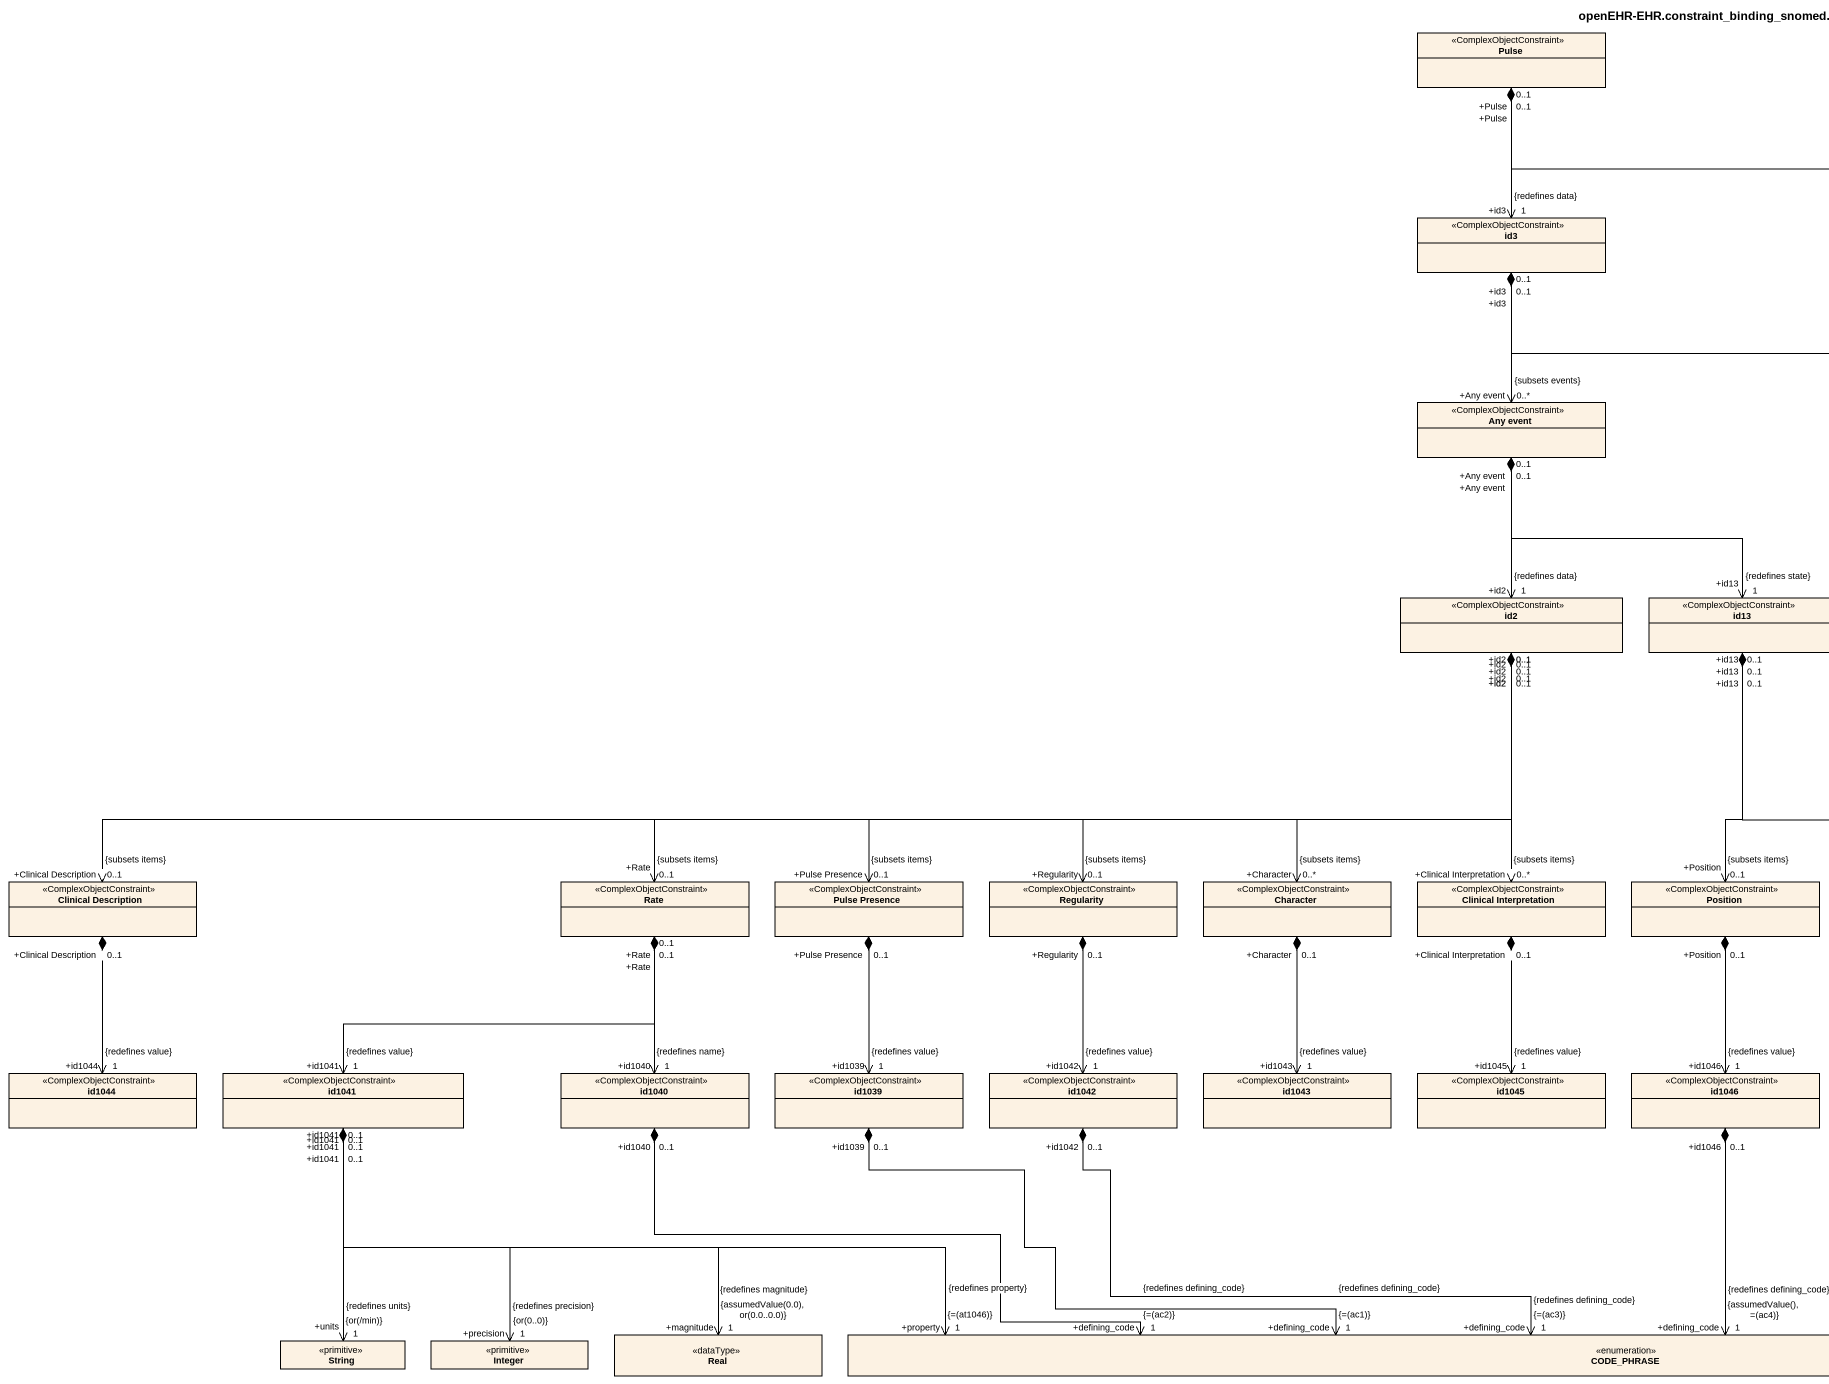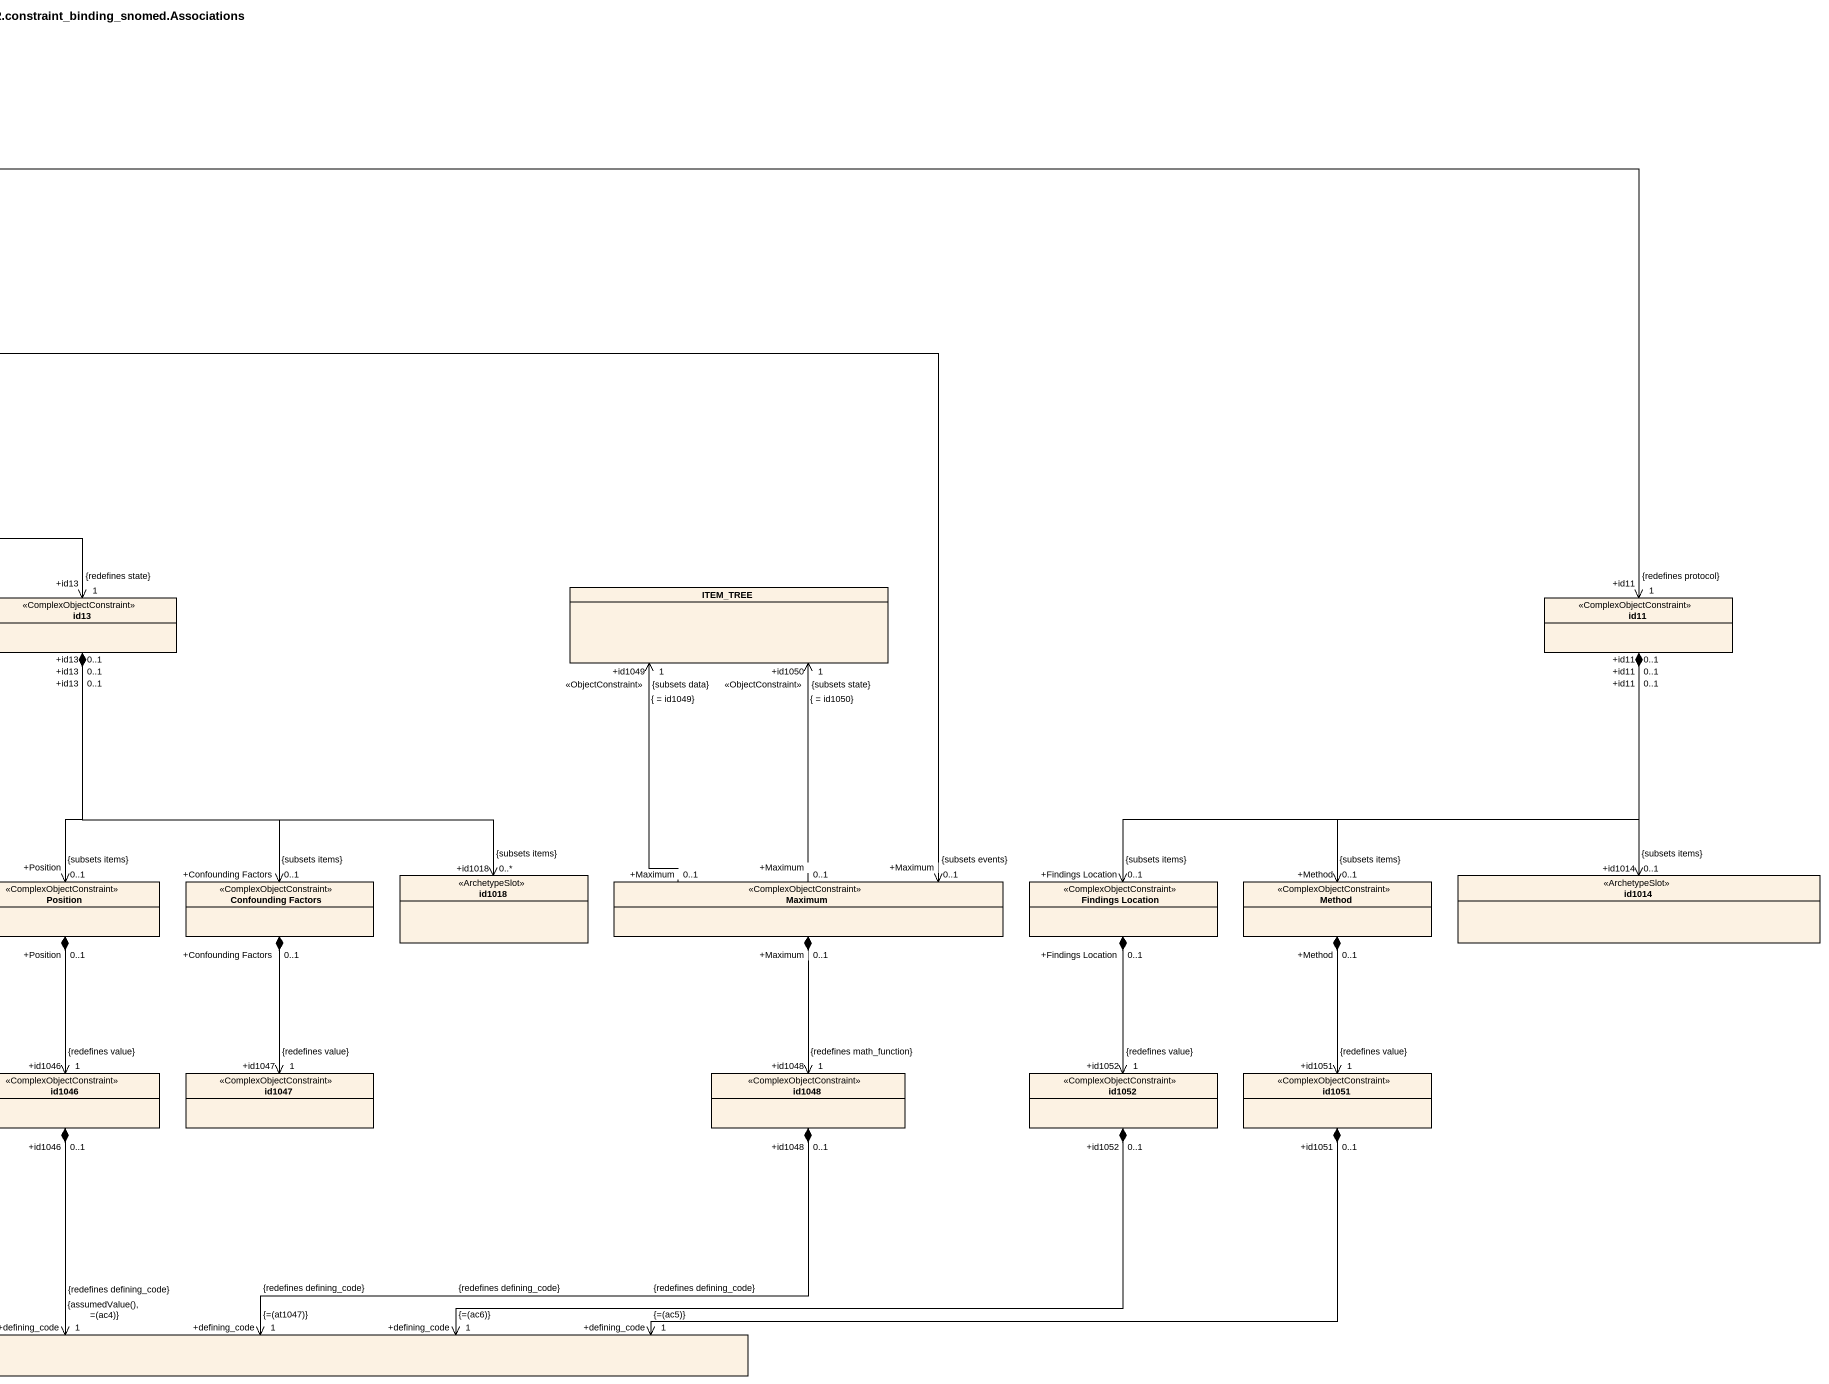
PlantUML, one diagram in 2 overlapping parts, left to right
@startuml
title openEHR-EHR.constraint_binding_snomed.Associations
hide circle
hide empty members
class Pulse <<ComplexObjectConstraint>>
class id3 <<ComplexObjectConstraint>>
class "Any event" as Any_event <<ComplexObjectConstraint>>
class id2 <<ComplexObjectConstraint>>
class id13 <<ComplexObjectConstraint>>
class ITEM_TREE
class id11 <<ComplexObjectConstraint>>
class "Clinical Description" as Clinical_Description <<ComplexObjectConstraint>>
class Rate <<ComplexObjectConstraint>>
class "Pulse Presence" as Pulse_Presence <<ComplexObjectConstraint>>
class Regularity <<ComplexObjectConstraint>>
class Character <<ComplexObjectConstraint>>
class "Clinical Interpretation" as Clinical_Interpretation <<ComplexObjectConstraint>>
class Position <<ComplexObjectConstraint>>
class "Confounding Factors" as Confounding_Factors <<ComplexObjectConstraint>>
class id1018 <<ArchetypeSlot>>
class Maximum <<ComplexObjectConstraint>>
class "Findings Location" as Findings_Location <<ComplexObjectConstraint>>
class Method <<ComplexObjectConstraint>>
class id1014 <<ArchetypeSlot>>
class id1044 <<ComplexObjectConstraint>>
class id1041 <<ComplexObjectConstraint>>
class id1040 <<ComplexObjectConstraint>>
class id1039 <<ComplexObjectConstraint>>
class id1042 <<ComplexObjectConstraint>>
class id1043 <<ComplexObjectConstraint>>
class id1045 <<ComplexObjectConstraint>>
class id1046 <<ComplexObjectConstraint>>
class id1047 <<ComplexObjectConstraint>>
class id1048 <<ComplexObjectConstraint>>
class id1052 <<ComplexObjectConstraint>>
class id1051 <<ComplexObjectConstraint>>
class String <<primitive>>
class Integer <<primitive>>
class Real <<dataType>>
enum CODE_PHRASE
Pulse "+Pulse\n0..1" *--> "+id3\n1\n{redefines data}" id3
Pulse "+Pulse\n0..1" *-right-> "+id11\n1\n{redefines protocol}" id11
id3 "+id3\n0..1" *--> "+Any event\n0..*\n{subsets events}" Any_event
id3 "+id3\n0..1" *--> "+Maximum\n0..1\n{subsets events}" Maximum
Any_event "+Any event\n0..1" *--> "+id2\n1\n{redefines data}" id2
Any_event "+Any event\n0..1" *--> "+id13\n1\n{redefines state}" id13
id2 "+id2\n0..1" *-left-> "+Clinical Description\n0..1\n{subsets items}" Clinical_Description
id2 "+id2\n0..1" *-left-> "+Rate\n0..1\n{subsets items}" Rate
id2 "+id2\n0..1" *-left-> "+Pulse Presence\n0..1\n{subsets items}" Pulse_Presence
id2 "+id2\n0..1" *--> "+Regularity\n0..1\n{subsets items}" Regularity
id2 "+id2\n0..1" *--> "+Character\n0..*\n{subsets items}" Character
id2 "+id2\n0..1" *--> "+Clinical Interpretation\n0..*\n{subsets items}" Clinical_Interpretation
id13 "+id13\n0..1" *--> "+Position\n0..1\n{subsets items}" Position
id13 "+id13\n0..1" *--> "+Confounding Factors\n0..1\n{subsets items}" Confounding_Factors
id13 "+id13\n0..1" *--> "+id1018\n0..*\n{subsets items}" id1018
id11 "+id11\n0..1" *-left-> "+Findings Location\n0..1\n{subsets items}" Findings_Location
id11 "+id11\n0..1" *--> "+Method\n0..1\n{subsets items}" Method
id11 "+id11\n0..1" *--> "+id1014\n0..1\n{subsets items}" id1014
Clinical_Description "+Clinical Description\n0..1" *--> "+id1044\n1\n{redefines value}" id1044
Rate "+Rate\n0..1" *--> "+id1041\n1\n{redefines value}" id1041
Rate "+Rate\n0..1" *--> "+id1040\n1\n{redefines name}" id1040
Pulse_Presence "+Pulse Presence\n0..1" *--> "+id1039\n1\n{redefines value}" id1039
Regularity "+Regularity\n0..1" *--> "+id1042\n1\n{redefines value}" id1042
Character "+Character\n0..1" *--> "+id1043\n1\n{redefines value}" id1043
Clinical_Interpretation "+Clinical Interpretation\n0..1" *--> "+id1045\n1\n{redefines value}" id1045
Position "+Position\n0..1" *--> "+id1046\n1\n{redefines value}" id1046
Confounding_Factors "+Confounding Factors\n0..1" *--> "+id1047\n1\n{redefines value}" id1047
Maximum "+Maximum\n0..1" -up-> "+id1050\n<<ObjectConstraint>>\n1\n{ = id1050}\n{subsets state}" ITEM_TREE
Maximum "+Maximum\n0..1" -up-> "+id1049\n<<ObjectConstraint>>\n1\n{ = id1049}\n{subsets data}" ITEM_TREE
Maximum "+Maximum\n0..1" *--> "+id1048\n1\n{redefines math_function}" id1048
Findings_Location "+Findings Location\n0..1" *--> "+id1052\n1\n{redefines value}" id1052
Method "+Method\n0..1" *--> "+id1051\n1\n{redefines value}" id1051
id1041 "+id1041\n0..1" *--> "+units\n1\n{or(/min)}\n{redefines units}" String
id1041 "+id1041\n0..1" *--> "+precision\n1\n{or(0..0)}\n{redefines precision}" Integer
id1041 "+id1041\n0..1" *--> "+magnitude\n1\n{assumedValue(0.0), or(0.0..0.0)}\n{redefines magnitude}" Real
id1041 "+id1041\n0..1" *-right-> "+property\n1\n{=(at1046)}\n{redefines property}" CODE_PHRASE
id1040 "+id1040\n0..1" *-right-> "+defining_code\n1\n{=(ac2)}\n{redefines defining_code}" CODE_PHRASE
id1039 "+id1039\n0..1" *-right-> "+defining_code\n1\n{=(ac1)}\n{redefines defining_code}" CODE_PHRASE
id1042 "+id1042\n0..1" *-right-> "+defining_code\n1\n{=(ac3)}\n{redefines defining_code}" CODE_PHRASE
id1046 "+id1046\n0..1" *--> "+defining_code\n1\n{assumedValue(), =(ac4)}\n{redefines defining_code}" CODE_PHRASE
id1048 "+id1048\n0..1" *-left-> "+defining_code\n1\n{=(at1047)}\n{redefines defining_code}" CODE_PHRASE
id1052 "+id1052\n0..1" *-left-> "+defining_code\n1\n{=(ac6)}\n{redefines defining_code}" CODE_PHRASE
id1051 "+id1051\n0..1" *-left-> "+defining_code\n1\n{=(ac5)}\n{redefines defining_code}" CODE_PHRASE
@enduml
